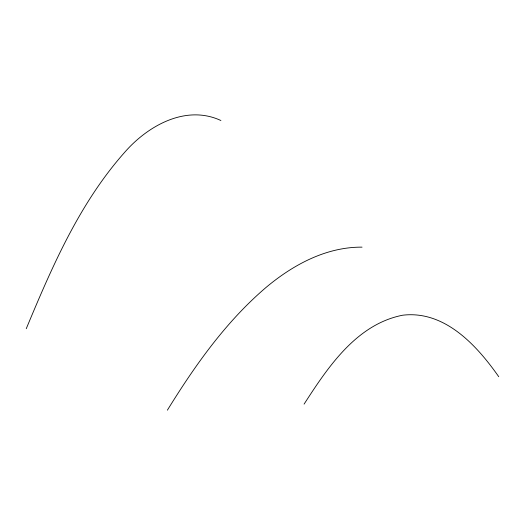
<?xml version="1.0" encoding="UTF-8"?>
<svg xmlns="http://www.w3.org/2000/svg" width="525" height="525" viewBox="0 0 525 525"><rect width="100%" height="100%" fill="white"/><g stroke="black" fill="none" stroke-linecap="round" stroke-linejoin="round"><path stroke-width="0.79" d="M26.25 328.702C52.159 266.516 79.597 202.972 124.865 152.099C147.945 125.678 185.988 104.258 220.913 120.52M167.37 410.183C194.978 365.498 225.789 321.805 265.985 287.49C292.884 264.922 326.077 246.888 362.04 247.144M304.087 404.125C327.908 367.198 356.462 324.279 402.695 315.21C444.721 310.19 476.877 345.47 498.75 376.72"/></g></svg>
